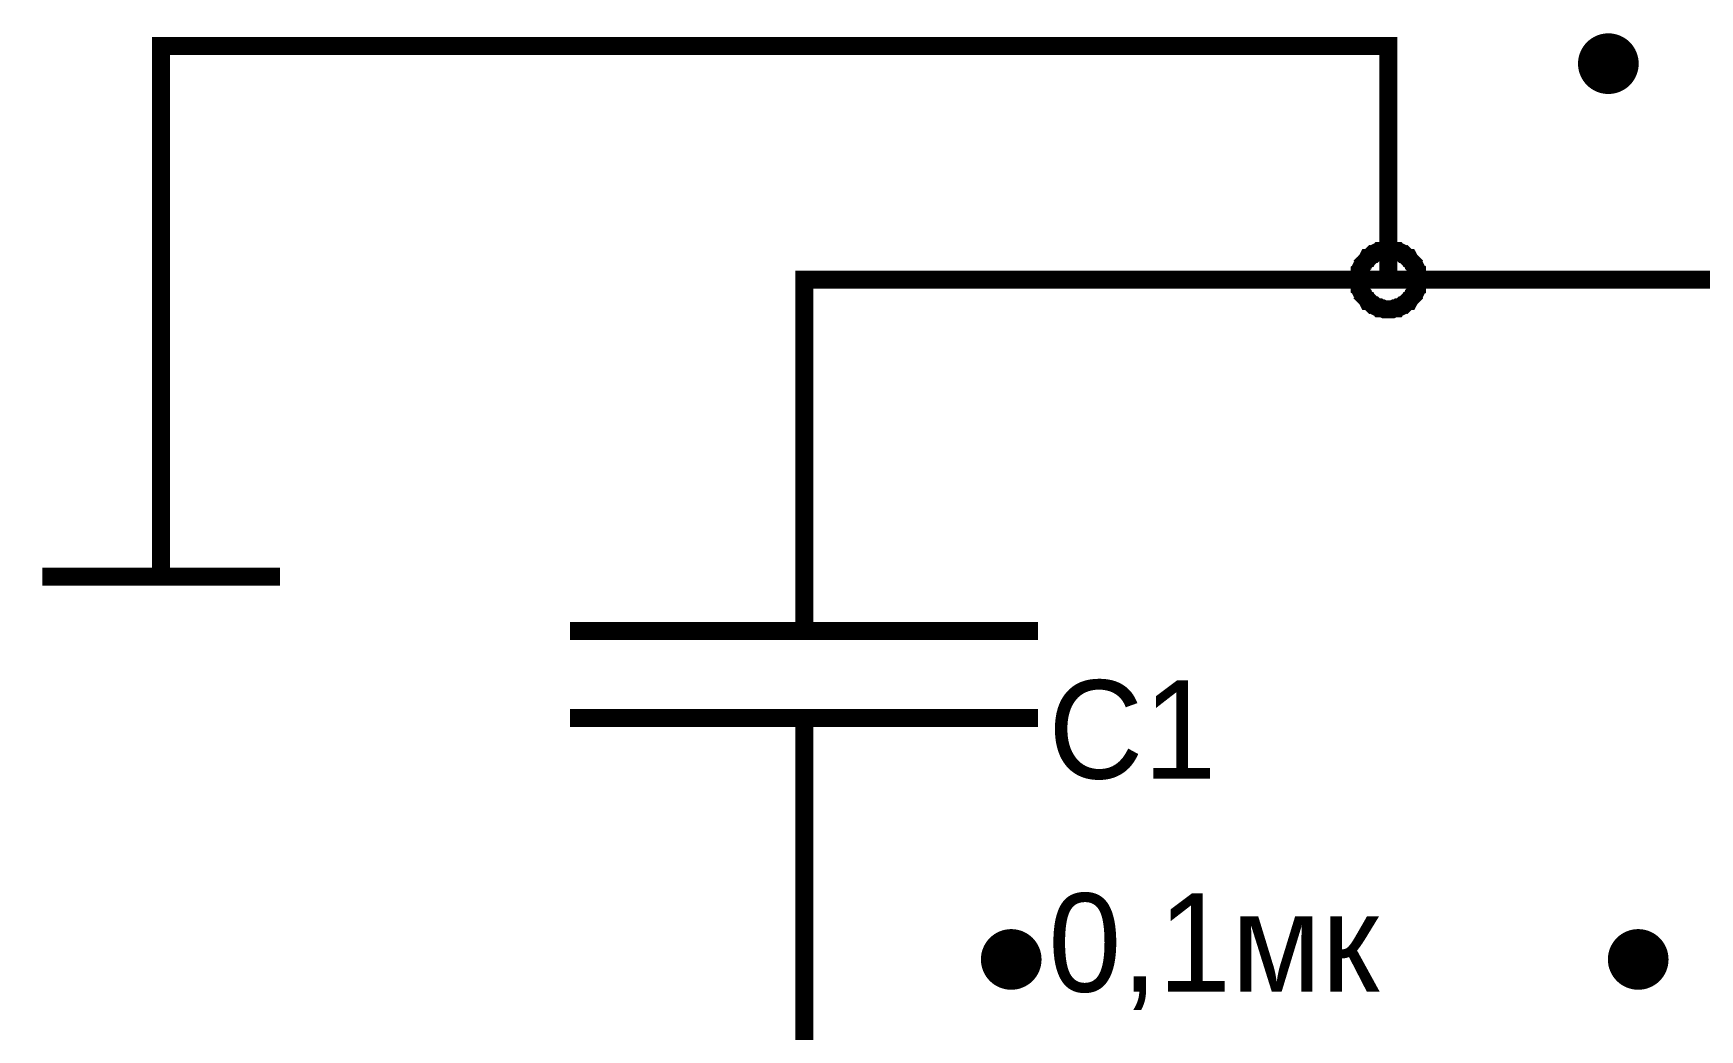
# Model space of a CAD drawing. Extents: x 7 to 406, y 3 to 288.
# Drawn here: x 149.62 to 177.53, y 247.82 to 264.51 of the extents above; entities that cross this region are included whole.
import ezdxf

# ---------------------------------------------------------------- set-up
doc = ezdxf.new("R2010")
doc.units = 0
doc.layers.add('SHEET', color=255, linetype='CONTINUOUS')

msp = doc.modelspace()

# ---------------------------------------------------------------- linework, layer by layer
at = {"layer": 'SHEET', "const_width": 0.3}
for points in [[(151.763, 260.385), (151.763, 264.297), (172.316, 264.297), (172.316, 260.385)], [(171.819, 260.385), (171.819, 260.402), (171.819, 260.436), (171.819, 260.453), (171.836, 260.488), (171.836, 260.505), (171.836, 260.539), (171.853, 260.556), (171.853, 260.574), (171.87, 260.608), (171.887, 260.625), (171.887, 260.642), (171.905, 260.659), (171.922, 260.677), (171.939, 260.694), (171.956, 260.711), (171.973, 260.745), (171.99, 260.745), (172.007, 260.762), (172.025, 260.779), (172.042, 260.797), (172.059, 260.814), (172.076, 260.814), (172.093, 260.831), (172.128, 260.848), (172.145, 260.848), (172.162, 260.865), (172.196, 260.865), (172.213, 260.865), (172.248, 260.882), (172.265, 260.882), (172.299, 260.882), (172.316, 260.882)], [(171.819, 260.385), (171.819, 260.402), (171.819, 260.436), (171.819, 260.453), (171.836, 260.488), (171.836, 260.505), (171.836, 260.539), (171.853, 260.556), (171.853, 260.574), (171.87, 260.608), (171.887, 260.625), (171.887, 260.642), (171.905, 260.659), (171.922, 260.677), (171.939, 260.694), (171.956, 260.711), (171.973, 260.745), (171.99, 260.745), (172.007, 260.762), (172.025, 260.779), (172.042, 260.797), (172.059, 260.814), (172.076, 260.814), (172.093, 260.831), (172.128, 260.848), (172.145, 260.848), (172.162, 260.865), (172.196, 260.865), (172.213, 260.865), (172.248, 260.882), (172.265, 260.882), (172.299, 260.882), (172.316, 260.882)], [(171.819, 260.385), (171.819, 260.402), (171.819, 260.436), (171.819, 260.453), (171.836, 260.488), (171.836, 260.505), (171.836, 260.539), (171.853, 260.556), (171.853, 260.574), (171.87, 260.608), (171.887, 260.625), (171.887, 260.642), (171.905, 260.659), (171.922, 260.677), (171.939, 260.694), (171.956, 260.711), (171.973, 260.745), (171.99, 260.745), (172.007, 260.762), (172.025, 260.779), (172.042, 260.797), (172.059, 260.814), (172.076, 260.814), (172.093, 260.831), (172.128, 260.848), (172.145, 260.848), (172.162, 260.865), (172.196, 260.865), (172.213, 260.865), (172.248, 260.882), (172.265, 260.882), (172.299, 260.882), (172.316, 260.882)], [(171.819, 260.385), (171.819, 260.402), (171.819, 260.436), (171.819, 260.453), (171.836, 260.488), (171.836, 260.505), (171.836, 260.539), (171.853, 260.556), (171.853, 260.574), (171.87, 260.608), (171.887, 260.625), (171.887, 260.642), (171.905, 260.659), (171.922, 260.677), (171.939, 260.694), (171.956, 260.711), (171.973, 260.745), (171.99, 260.745), (172.007, 260.762), (172.025, 260.779), (172.042, 260.797), (172.059, 260.814), (172.076, 260.814), (172.093, 260.831), (172.128, 260.848), (172.145, 260.848), (172.162, 260.865), (172.196, 260.865), (172.213, 260.865), (172.248, 260.882), (172.265, 260.882), (172.299, 260.882), (172.316, 260.882)], [(171.819, 260.385), (171.819, 260.402), (171.819, 260.436), (171.819, 260.453), (171.836, 260.488), (171.836, 260.505), (171.836, 260.539), (171.853, 260.556), (171.853, 260.574), (171.87, 260.608), (171.887, 260.625), (171.887, 260.642), (171.905, 260.659), (171.922, 260.677), (171.939, 260.694), (171.956, 260.711), (171.973, 260.745), (171.99, 260.745), (172.007, 260.762), (172.025, 260.779), (172.042, 260.797), (172.059, 260.814), (172.076, 260.814), (172.093, 260.831), (172.128, 260.848), (172.145, 260.848), (172.162, 260.865), (172.196, 260.865), (172.213, 260.865), (172.248, 260.882), (172.265, 260.882), (172.299, 260.882), (172.316, 260.882)], [(171.819, 260.385), (171.819, 260.402), (171.819, 260.436), (171.819, 260.453), (171.836, 260.488), (171.836, 260.505), (171.836, 260.539), (171.853, 260.556), (171.853, 260.574), (171.87, 260.608), (171.887, 260.625), (171.887, 260.642), (171.905, 260.659), (171.922, 260.677), (171.939, 260.694), (171.956, 260.711), (171.973, 260.745), (171.99, 260.745), (172.007, 260.762), (172.025, 260.779), (172.042, 260.797), (172.059, 260.814), (172.076, 260.814), (172.093, 260.831), (172.128, 260.848), (172.145, 260.848), (172.162, 260.865), (172.196, 260.865), (172.213, 260.865), (172.248, 260.882), (172.265, 260.882), (172.299, 260.882), (172.316, 260.882)], [(171.819, 260.385), (171.819, 260.402), (171.819, 260.436), (171.819, 260.453), (171.836, 260.488), (171.836, 260.505), (171.836, 260.539), (171.853, 260.556), (171.853, 260.574), (171.87, 260.608), (171.887, 260.625), (171.887, 260.642), (171.905, 260.659), (171.922, 260.677), (171.939, 260.694), (171.956, 260.711), (171.973, 260.745), (171.99, 260.745), (172.007, 260.762), (172.025, 260.779), (172.042, 260.797), (172.059, 260.814), (172.076, 260.814), (172.093, 260.831), (172.128, 260.848), (172.145, 260.848), (172.162, 260.865), (172.196, 260.865), (172.213, 260.865), (172.248, 260.882), (172.265, 260.882), (172.299, 260.882), (172.316, 260.882)], [(171.819, 260.385), (171.819, 260.402), (171.819, 260.436), (171.819, 260.453), (171.836, 260.488), (171.836, 260.505), (171.836, 260.539), (171.853, 260.556), (171.853, 260.574), (171.87, 260.608), (171.887, 260.625), (171.887, 260.642), (171.905, 260.659), (171.922, 260.677), (171.939, 260.694), (171.956, 260.711), (171.973, 260.745), (171.99, 260.745), (172.007, 260.762), (172.025, 260.779), (172.042, 260.797), (172.059, 260.814), (172.076, 260.814), (172.093, 260.831), (172.128, 260.848), (172.145, 260.848), (172.162, 260.865), (172.196, 260.865), (172.213, 260.865), (172.248, 260.882), (172.265, 260.882), (172.299, 260.882), (172.316, 260.882)], [(172.316, 260.882), (172.316, 260.882)], [(172.316, 260.882), (172.333, 260.882), (172.368, 260.882), (172.385, 260.882), (172.419, 260.865), (172.436, 260.865), (172.471, 260.865), (172.488, 260.848), (172.505, 260.848), (172.539, 260.831), (172.556, 260.814), (172.574, 260.814), (172.591, 260.797), (172.608, 260.779), (172.625, 260.762), (172.642, 260.745), (172.659, 260.745), (172.677, 260.711), (172.694, 260.694), (172.711, 260.677), (172.728, 260.659), (172.745, 260.642), (172.745, 260.625), (172.762, 260.608), (172.779, 260.574), (172.779, 260.556), (172.797, 260.539), (172.797, 260.505), (172.797, 260.488), (172.814, 260.453), (172.814, 260.436), (172.814, 260.402), (172.814, 260.385)], [(172.316, 260.882), (172.316, 260.882)], [(172.316, 260.882), (172.333, 260.882), (172.368, 260.882), (172.385, 260.882), (172.419, 260.865), (172.436, 260.865), (172.471, 260.865), (172.488, 260.848), (172.505, 260.848), (172.539, 260.831), (172.556, 260.814), (172.574, 260.814), (172.591, 260.797), (172.608, 260.779), (172.625, 260.762), (172.642, 260.745), (172.659, 260.745), (172.677, 260.711), (172.694, 260.694), (172.711, 260.677), (172.728, 260.659), (172.745, 260.642), (172.745, 260.625), (172.762, 260.608), (172.779, 260.574), (172.779, 260.556), (172.797, 260.539), (172.797, 260.505), (172.797, 260.488), (172.814, 260.453), (172.814, 260.436), (172.814, 260.402), (172.814, 260.385)], [(172.316, 260.882), (172.316, 260.882)], [(172.316, 260.882), (172.333, 260.882), (172.368, 260.882), (172.385, 260.882), (172.419, 260.865), (172.436, 260.865), (172.471, 260.865), (172.488, 260.848), (172.505, 260.848), (172.539, 260.831), (172.556, 260.814), (172.574, 260.814), (172.591, 260.797), (172.608, 260.779), (172.625, 260.762), (172.642, 260.745), (172.659, 260.745), (172.677, 260.711), (172.694, 260.694), (172.711, 260.677), (172.728, 260.659), (172.745, 260.642), (172.745, 260.625), (172.762, 260.608), (172.779, 260.574), (172.779, 260.556), (172.797, 260.539), (172.797, 260.505), (172.797, 260.488), (172.814, 260.453), (172.814, 260.436), (172.814, 260.402), (172.814, 260.385)], [(172.316, 260.882), (172.316, 260.882)], [(172.316, 260.882), (172.333, 260.882), (172.368, 260.882), (172.385, 260.882), (172.419, 260.865), (172.436, 260.865), (172.471, 260.865), (172.488, 260.848), (172.505, 260.848), (172.539, 260.831), (172.556, 260.814), (172.574, 260.814), (172.591, 260.797), (172.608, 260.779), (172.625, 260.762), (172.642, 260.745), (172.659, 260.745), (172.677, 260.711), (172.694, 260.694), (172.711, 260.677), (172.728, 260.659), (172.745, 260.642), (172.745, 260.625), (172.762, 260.608), (172.779, 260.574), (172.779, 260.556), (172.797, 260.539), (172.797, 260.505), (172.797, 260.488), (172.814, 260.453), (172.814, 260.436), (172.814, 260.402), (172.814, 260.385)], [(172.316, 260.882), (172.316, 260.882)], [(172.316, 260.882), (172.333, 260.882), (172.368, 260.882), (172.385, 260.882), (172.419, 260.865), (172.436, 260.865), (172.471, 260.865), (172.488, 260.848), (172.505, 260.848), (172.539, 260.831), (172.556, 260.814), (172.574, 260.814), (172.591, 260.797), (172.608, 260.779), (172.625, 260.762), (172.642, 260.745), (172.659, 260.745), (172.677, 260.711), (172.694, 260.694), (172.711, 260.677), (172.728, 260.659), (172.745, 260.642), (172.745, 260.625), (172.762, 260.608), (172.779, 260.574), (172.779, 260.556), (172.797, 260.539), (172.797, 260.505), (172.797, 260.488), (172.814, 260.453), (172.814, 260.436), (172.814, 260.402), (172.814, 260.385)], [(172.316, 260.882), (172.316, 260.882)], [(172.316, 260.882), (172.333, 260.882), (172.368, 260.882), (172.385, 260.882), (172.419, 260.865), (172.436, 260.865), (172.471, 260.865), (172.488, 260.848), (172.505, 260.848), (172.539, 260.831), (172.556, 260.814), (172.574, 260.814), (172.591, 260.797), (172.608, 260.779), (172.625, 260.762), (172.642, 260.745), (172.659, 260.745), (172.677, 260.711), (172.694, 260.694), (172.711, 260.677), (172.728, 260.659), (172.745, 260.642), (172.745, 260.625), (172.762, 260.608), (172.779, 260.574), (172.779, 260.556), (172.797, 260.539), (172.797, 260.505), (172.797, 260.488), (172.814, 260.453), (172.814, 260.436), (172.814, 260.402), (172.814, 260.385)], [(172.316, 260.882), (172.316, 260.882)], [(172.316, 260.882), (172.333, 260.882), (172.368, 260.882), (172.385, 260.882), (172.419, 260.865), (172.436, 260.865), (172.471, 260.865), (172.488, 260.848), (172.505, 260.848), (172.539, 260.831), (172.556, 260.814), (172.574, 260.814), (172.591, 260.797), (172.608, 260.779), (172.625, 260.762), (172.642, 260.745), (172.659, 260.745), (172.677, 260.711), (172.694, 260.694), (172.711, 260.677), (172.728, 260.659), (172.745, 260.642), (172.745, 260.625), (172.762, 260.608), (172.779, 260.574), (172.779, 260.556), (172.797, 260.539), (172.797, 260.505), (172.797, 260.488), (172.814, 260.453), (172.814, 260.436), (172.814, 260.402), (172.814, 260.385)], [(172.316, 260.882), (172.316, 260.882)], [(172.316, 260.882), (172.333, 260.882), (172.368, 260.882), (172.385, 260.882), (172.419, 260.865), (172.436, 260.865), (172.471, 260.865), (172.488, 260.848), (172.505, 260.848), (172.539, 260.831), (172.556, 260.814), (172.574, 260.814), (172.591, 260.797), (172.608, 260.779), (172.625, 260.762), (172.642, 260.745), (172.659, 260.745), (172.677, 260.711), (172.694, 260.694), (172.711, 260.677), (172.728, 260.659), (172.745, 260.642), (172.745, 260.625), (172.762, 260.608), (172.779, 260.574), (172.779, 260.556), (172.797, 260.539), (172.797, 260.505), (172.797, 260.488), (172.814, 260.453), (172.814, 260.436), (172.814, 260.402), (172.814, 260.385)], [(151.763, 260.385), (151.763, 255.409)], [(182.112, 257.451), (182.112, 260.385), (172.316, 260.385), (162.537, 260.385), (162.537, 257.451)], [(172.316, 259.887), (172.299, 259.887), (172.265, 259.887), (172.248, 259.887), (172.213, 259.904), (172.196, 259.904), (172.162, 259.904), (172.145, 259.922), (172.128, 259.922), (172.093, 259.939), (172.076, 259.956), (172.059, 259.956), (172.042, 259.973), (172.025, 259.99), (172.007, 260.007), (171.99, 260.024), (171.973, 260.024), (171.956, 260.059), (171.939, 260.076), (171.922, 260.093), (171.905, 260.11), (171.887, 260.127), (171.887, 260.145), (171.87, 260.162), (171.853, 260.196), (171.853, 260.213), (171.836, 260.23), (171.836, 260.265), (171.836, 260.282), (171.819, 260.316), (171.819, 260.333), (171.819, 260.368), (171.819, 260.385)], [(171.819, 260.385), (171.819, 260.385)], [(172.316, 259.887), (172.299, 259.887), (172.265, 259.887), (172.248, 259.887), (172.213, 259.904), (172.196, 259.904), (172.162, 259.904), (172.145, 259.922), (172.128, 259.922), (172.093, 259.939), (172.076, 259.956), (172.059, 259.956), (172.042, 259.973), (172.025, 259.99), (172.007, 260.007), (171.99, 260.024), (171.973, 260.024), (171.956, 260.059), (171.939, 260.076), (171.922, 260.093), (171.905, 260.11), (171.887, 260.127), (171.887, 260.145), (171.87, 260.162), (171.853, 260.196), (171.853, 260.213), (171.836, 260.23), (171.836, 260.265), (171.836, 260.282), (171.819, 260.316), (171.819, 260.333), (171.819, 260.368), (171.819, 260.385)], [(171.819, 260.385), (171.819, 260.385)], [(172.316, 259.887), (172.299, 259.887), (172.265, 259.887), (172.248, 259.887), (172.213, 259.904), (172.196, 259.904), (172.162, 259.904), (172.145, 259.922), (172.128, 259.922), (172.093, 259.939), (172.076, 259.956), (172.059, 259.956), (172.042, 259.973), (172.025, 259.99), (172.007, 260.007), (171.99, 260.024), (171.973, 260.024), (171.956, 260.059), (171.939, 260.076), (171.922, 260.093), (171.905, 260.11), (171.887, 260.127), (171.887, 260.145), (171.87, 260.162), (171.853, 260.196), (171.853, 260.213), (171.836, 260.23), (171.836, 260.265), (171.836, 260.282), (171.819, 260.316), (171.819, 260.333), (171.819, 260.368), (171.819, 260.385)], [(171.819, 260.385), (171.819, 260.385)], [(172.316, 259.887), (172.299, 259.887), (172.265, 259.887), (172.248, 259.887), (172.213, 259.904), (172.196, 259.904), (172.162, 259.904), (172.145, 259.922), (172.128, 259.922), (172.093, 259.939), (172.076, 259.956), (172.059, 259.956), (172.042, 259.973), (172.025, 259.99), (172.007, 260.007), (171.99, 260.024), (171.973, 260.024), (171.956, 260.059), (171.939, 260.076), (171.922, 260.093), (171.905, 260.11), (171.887, 260.127), (171.887, 260.145), (171.87, 260.162), (171.853, 260.196), (171.853, 260.213), (171.836, 260.23), (171.836, 260.265), (171.836, 260.282), (171.819, 260.316), (171.819, 260.333), (171.819, 260.368), (171.819, 260.385)], [(171.819, 260.385), (171.819, 260.385)], [(172.316, 259.887), (172.299, 259.887), (172.265, 259.887), (172.248, 259.887), (172.213, 259.904), (172.196, 259.904), (172.162, 259.904), (172.145, 259.922), (172.128, 259.922), (172.093, 259.939), (172.076, 259.956), (172.059, 259.956), (172.042, 259.973), (172.025, 259.99), (172.007, 260.007), (171.99, 260.024), (171.973, 260.024), (171.956, 260.059), (171.939, 260.076), (171.922, 260.093), (171.905, 260.11), (171.887, 260.127), (171.887, 260.145), (171.87, 260.162), (171.853, 260.196), (171.853, 260.213), (171.836, 260.23), (171.836, 260.265), (171.836, 260.282), (171.819, 260.316), (171.819, 260.333), (171.819, 260.368), (171.819, 260.385)], [(171.819, 260.385), (171.819, 260.385)], [(172.316, 259.887), (172.299, 259.887), (172.265, 259.887), (172.248, 259.887), (172.213, 259.904), (172.196, 259.904), (172.162, 259.904), (172.145, 259.922), (172.128, 259.922), (172.093, 259.939), (172.076, 259.956), (172.059, 259.956), (172.042, 259.973), (172.025, 259.99), (172.007, 260.007), (171.99, 260.024), (171.973, 260.024), (171.956, 260.059), (171.939, 260.076), (171.922, 260.093), (171.905, 260.11), (171.887, 260.127), (171.887, 260.145), (171.87, 260.162), (171.853, 260.196), (171.853, 260.213), (171.836, 260.23), (171.836, 260.265), (171.836, 260.282), (171.819, 260.316), (171.819, 260.333), (171.819, 260.368), (171.819, 260.385)], [(171.819, 260.385), (171.819, 260.385)], [(172.316, 259.887), (172.299, 259.887), (172.265, 259.887), (172.248, 259.887), (172.213, 259.904), (172.196, 259.904), (172.162, 259.904), (172.145, 259.922), (172.128, 259.922), (172.093, 259.939), (172.076, 259.956), (172.059, 259.956), (172.042, 259.973), (172.025, 259.99), (172.007, 260.007), (171.99, 260.024), (171.973, 260.024), (171.956, 260.059), (171.939, 260.076), (171.922, 260.093), (171.905, 260.11), (171.887, 260.127), (171.887, 260.145), (171.87, 260.162), (171.853, 260.196), (171.853, 260.213), (171.836, 260.23), (171.836, 260.265), (171.836, 260.282), (171.819, 260.316), (171.819, 260.333), (171.819, 260.368), (171.819, 260.385)], [(171.819, 260.385), (171.819, 260.385)], [(172.316, 259.887), (172.299, 259.887), (172.265, 259.887), (172.248, 259.887), (172.213, 259.904), (172.196, 259.904), (172.162, 259.904), (172.145, 259.922), (172.128, 259.922), (172.093, 259.939), (172.076, 259.956), (172.059, 259.956), (172.042, 259.973), (172.025, 259.99), (172.007, 260.007), (171.99, 260.024), (171.973, 260.024), (171.956, 260.059), (171.939, 260.076), (171.922, 260.093), (171.905, 260.11), (171.887, 260.127), (171.887, 260.145), (171.87, 260.162), (171.853, 260.196), (171.853, 260.213), (171.836, 260.23), (171.836, 260.265), (171.836, 260.282), (171.819, 260.316), (171.819, 260.333), (171.819, 260.368), (171.819, 260.385)], [(171.819, 260.385), (171.819, 260.385)], [(172.814, 260.385), (172.814, 260.368), (172.814, 260.333), (172.814, 260.316), (172.797, 260.282), (172.797, 260.265), (172.797, 260.23), (172.779, 260.213), (172.779, 260.196), (172.762, 260.162), (172.745, 260.145), (172.745, 260.127), (172.728, 260.11), (172.711, 260.093), (172.694, 260.076), (172.677, 260.059), (172.659, 260.024), (172.642, 260.024), (172.625, 260.007), (172.608, 259.99), (172.591, 259.973), (172.574, 259.956), (172.556, 259.956), (172.539, 259.939), (172.505, 259.922), (172.488, 259.922), (172.471, 259.904), (172.436, 259.904), (172.419, 259.904), (172.385, 259.887), (172.368, 259.887), (172.333, 259.887), (172.316, 259.887)], [(172.814, 260.385), (172.814, 260.368), (172.814, 260.333), (172.814, 260.316), (172.797, 260.282), (172.797, 260.265), (172.797, 260.23), (172.779, 260.213), (172.779, 260.196), (172.762, 260.162), (172.745, 260.145), (172.745, 260.127), (172.728, 260.11), (172.711, 260.093), (172.694, 260.076), (172.677, 260.059), (172.659, 260.024), (172.642, 260.024), (172.625, 260.007), (172.608, 259.99), (172.591, 259.973), (172.574, 259.956), (172.556, 259.956), (172.539, 259.939), (172.505, 259.922), (172.488, 259.922), (172.471, 259.904), (172.436, 259.904), (172.419, 259.904), (172.385, 259.887), (172.368, 259.887), (172.333, 259.887), (172.316, 259.887)], [(172.814, 260.385), (172.814, 260.368), (172.814, 260.333), (172.814, 260.316), (172.797, 260.282), (172.797, 260.265), (172.797, 260.23), (172.779, 260.213), (172.779, 260.196), (172.762, 260.162), (172.745, 260.145), (172.745, 260.127), (172.728, 260.11), (172.711, 260.093), (172.694, 260.076), (172.677, 260.059), (172.659, 260.024), (172.642, 260.024), (172.625, 260.007), (172.608, 259.99), (172.591, 259.973), (172.574, 259.956), (172.556, 259.956), (172.539, 259.939), (172.505, 259.922), (172.488, 259.922), (172.471, 259.904), (172.436, 259.904), (172.419, 259.904), (172.385, 259.887), (172.368, 259.887), (172.333, 259.887), (172.316, 259.887)], [(172.814, 260.385), (172.814, 260.368), (172.814, 260.333), (172.814, 260.316), (172.797, 260.282), (172.797, 260.265), (172.797, 260.23), (172.779, 260.213), (172.779, 260.196), (172.762, 260.162), (172.745, 260.145), (172.745, 260.127), (172.728, 260.11), (172.711, 260.093), (172.694, 260.076), (172.677, 260.059), (172.659, 260.024), (172.642, 260.024), (172.625, 260.007), (172.608, 259.99), (172.591, 259.973), (172.574, 259.956), (172.556, 259.956), (172.539, 259.939), (172.505, 259.922), (172.488, 259.922), (172.471, 259.904), (172.436, 259.904), (172.419, 259.904), (172.385, 259.887), (172.368, 259.887), (172.333, 259.887), (172.316, 259.887)], [(172.814, 260.385), (172.814, 260.368), (172.814, 260.333), (172.814, 260.316), (172.797, 260.282), (172.797, 260.265), (172.797, 260.23), (172.779, 260.213), (172.779, 260.196), (172.762, 260.162), (172.745, 260.145), (172.745, 260.127), (172.728, 260.11), (172.711, 260.093), (172.694, 260.076), (172.677, 260.059), (172.659, 260.024), (172.642, 260.024), (172.625, 260.007), (172.608, 259.99), (172.591, 259.973), (172.574, 259.956), (172.556, 259.956), (172.539, 259.939), (172.505, 259.922), (172.488, 259.922), (172.471, 259.904), (172.436, 259.904), (172.419, 259.904), (172.385, 259.887), (172.368, 259.887), (172.333, 259.887), (172.316, 259.887)], [(172.814, 260.385), (172.814, 260.368), (172.814, 260.333), (172.814, 260.316), (172.797, 260.282), (172.797, 260.265), (172.797, 260.23), (172.779, 260.213), (172.779, 260.196), (172.762, 260.162), (172.745, 260.145), (172.745, 260.127), (172.728, 260.11), (172.711, 260.093), (172.694, 260.076), (172.677, 260.059), (172.659, 260.024), (172.642, 260.024), (172.625, 260.007), (172.608, 259.99), (172.591, 259.973), (172.574, 259.956), (172.556, 259.956), (172.539, 259.939), (172.505, 259.922), (172.488, 259.922), (172.471, 259.904), (172.436, 259.904), (172.419, 259.904), (172.385, 259.887), (172.368, 259.887), (172.333, 259.887), (172.316, 259.887)], [(172.814, 260.385), (172.814, 260.368), (172.814, 260.333), (172.814, 260.316), (172.797, 260.282), (172.797, 260.265), (172.797, 260.23), (172.779, 260.213), (172.779, 260.196), (172.762, 260.162), (172.745, 260.145), (172.745, 260.127), (172.728, 260.11), (172.711, 260.093), (172.694, 260.076), (172.677, 260.059), (172.659, 260.024), (172.642, 260.024), (172.625, 260.007), (172.608, 259.99), (172.591, 259.973), (172.574, 259.956), (172.556, 259.956), (172.539, 259.939), (172.505, 259.922), (172.488, 259.922), (172.471, 259.904), (172.436, 259.904), (172.419, 259.904), (172.385, 259.887), (172.368, 259.887), (172.333, 259.887), (172.316, 259.887)], [(172.814, 260.385), (172.814, 260.368), (172.814, 260.333), (172.814, 260.316), (172.797, 260.282), (172.797, 260.265), (172.797, 260.23), (172.779, 260.213), (172.779, 260.196), (172.762, 260.162), (172.745, 260.145), (172.745, 260.127), (172.728, 260.11), (172.711, 260.093), (172.694, 260.076), (172.677, 260.059), (172.659, 260.024), (172.642, 260.024), (172.625, 260.007), (172.608, 259.99), (172.591, 259.973), (172.574, 259.956), (172.556, 259.956), (172.539, 259.939), (172.505, 259.922), (172.488, 259.922), (172.471, 259.904), (172.436, 259.904), (172.419, 259.904), (172.385, 259.887), (172.368, 259.887), (172.333, 259.887), (172.316, 259.887)], [(172.814, 260.385), (172.814, 260.385), (172.814, 260.385), (172.814, 260.385), (172.814, 260.385), (172.814, 260.385), (172.814, 260.385), (172.814, 260.385), (172.814, 260.385), (172.814, 260.385), (172.814, 260.385), (172.814, 260.385), (172.814, 260.385), (172.814, 260.385), (172.814, 260.385), (172.814, 260.385), (172.814, 260.385), (172.814, 260.385), (172.814, 260.385), (172.814, 260.385), (172.814, 260.385), (172.814, 260.385), (172.814, 260.385), (172.814, 260.385), (172.814, 260.385), (172.814, 260.385), (172.814, 260.385), (172.814, 260.385), (172.814, 260.385), (172.814, 260.385), (172.814, 260.385), (172.814, 260.385), (172.814, 260.385)], [(172.814, 260.385), (172.814, 260.385)], [(172.814, 260.385), (172.814, 260.385), (172.814, 260.385), (172.814, 260.385), (172.814, 260.385), (172.814, 260.385), (172.814, 260.385), (172.814, 260.385), (172.814, 260.385), (172.814, 260.385), (172.814, 260.385), (172.814, 260.385), (172.814, 260.385), (172.814, 260.385), (172.814, 260.385), (172.814, 260.385), (172.814, 260.385), (172.814, 260.385), (172.814, 260.385), (172.814, 260.385), (172.814, 260.385), (172.814, 260.385), (172.814, 260.385), (172.814, 260.385), (172.814, 260.385), (172.814, 260.385), (172.814, 260.385), (172.814, 260.385), (172.814, 260.385), (172.814, 260.385), (172.814, 260.385), (172.814, 260.385), (172.814, 260.385)], [(172.814, 260.385), (172.814, 260.385)], [(172.814, 260.385), (172.814, 260.385), (172.814, 260.385), (172.814, 260.385), (172.814, 260.385), (172.814, 260.385), (172.814, 260.385), (172.814, 260.385), (172.814, 260.385), (172.814, 260.385), (172.814, 260.385), (172.814, 260.385), (172.814, 260.385), (172.814, 260.385), (172.814, 260.385), (172.814, 260.385), (172.814, 260.385), (172.814, 260.385), (172.814, 260.385), (172.814, 260.385), (172.814, 260.385), (172.814, 260.385), (172.814, 260.385), (172.814, 260.385), (172.814, 260.385), (172.814, 260.385), (172.814, 260.385), (172.814, 260.385), (172.814, 260.385), (172.814, 260.385), (172.814, 260.385), (172.814, 260.385), (172.814, 260.385)], [(172.814, 260.385), (172.814, 260.385)], [(172.814, 260.385), (172.814, 260.385), (172.814, 260.385), (172.814, 260.385), (172.814, 260.385), (172.814, 260.385), (172.814, 260.385), (172.814, 260.385), (172.814, 260.385), (172.814, 260.385), (172.814, 260.385), (172.814, 260.385), (172.814, 260.385), (172.814, 260.385), (172.814, 260.385), (172.814, 260.385), (172.814, 260.385), (172.814, 260.385), (172.814, 260.385), (172.814, 260.385), (172.814, 260.385), (172.814, 260.385), (172.814, 260.385), (172.814, 260.385), (172.814, 260.385), (172.814, 260.385), (172.814, 260.385), (172.814, 260.385), (172.814, 260.385), (172.814, 260.385), (172.814, 260.385), (172.814, 260.385), (172.814, 260.385)], [(172.814, 260.385), (172.814, 260.385)], [(172.814, 260.385), (172.814, 260.385), (172.814, 260.385), (172.814, 260.385), (172.814, 260.385), (172.814, 260.385), (172.814, 260.385), (172.814, 260.385), (172.814, 260.385), (172.814, 260.385), (172.814, 260.385), (172.814, 260.385), (172.814, 260.385), (172.814, 260.385), (172.814, 260.385), (172.814, 260.385), (172.814, 260.385), (172.814, 260.385), (172.814, 260.385), (172.814, 260.385), (172.814, 260.385), (172.814, 260.385), (172.814, 260.385), (172.814, 260.385), (172.814, 260.385), (172.814, 260.385), (172.814, 260.385), (172.814, 260.385), (172.814, 260.385), (172.814, 260.385), (172.814, 260.385), (172.814, 260.385), (172.814, 260.385)], [(172.814, 260.385), (172.814, 260.385)], [(172.814, 260.385), (172.814, 260.385), (172.814, 260.385), (172.814, 260.385), (172.814, 260.385), (172.814, 260.385), (172.814, 260.385), (172.814, 260.385), (172.814, 260.385), (172.814, 260.385), (172.814, 260.385), (172.814, 260.385), (172.814, 260.385), (172.814, 260.385), (172.814, 260.385), (172.814, 260.385), (172.814, 260.385), (172.814, 260.385), (172.814, 260.385), (172.814, 260.385), (172.814, 260.385), (172.814, 260.385), (172.814, 260.385), (172.814, 260.385), (172.814, 260.385), (172.814, 260.385), (172.814, 260.385), (172.814, 260.385), (172.814, 260.385), (172.814, 260.385), (172.814, 260.385), (172.814, 260.385), (172.814, 260.385)], [(172.814, 260.385), (172.814, 260.385)], [(172.814, 260.385), (172.814, 260.385), (172.814, 260.385), (172.814, 260.385), (172.814, 260.385), (172.814, 260.385), (172.814, 260.385), (172.814, 260.385), (172.814, 260.385), (172.814, 260.385), (172.814, 260.385), (172.814, 260.385), (172.814, 260.385), (172.814, 260.385), (172.814, 260.385), (172.814, 260.385), (172.814, 260.385), (172.814, 260.385), (172.814, 260.385), (172.814, 260.385), (172.814, 260.385), (172.814, 260.385), (172.814, 260.385), (172.814, 260.385), (172.814, 260.385), (172.814, 260.385), (172.814, 260.385), (172.814, 260.385), (172.814, 260.385), (172.814, 260.385), (172.814, 260.385), (172.814, 260.385), (172.814, 260.385)], [(172.814, 260.385), (172.814, 260.385)], [(172.814, 260.385), (172.814, 260.385), (172.814, 260.385), (172.814, 260.385), (172.814, 260.385), (172.814, 260.385), (172.814, 260.385), (172.814, 260.385), (172.814, 260.385), (172.814, 260.385), (172.814, 260.385), (172.814, 260.385), (172.814, 260.385), (172.814, 260.385), (172.814, 260.385), (172.814, 260.385), (172.814, 260.385), (172.814, 260.385), (172.814, 260.385), (172.814, 260.385), (172.814, 260.385), (172.814, 260.385), (172.814, 260.385), (172.814, 260.385), (172.814, 260.385), (172.814, 260.385), (172.814, 260.385), (172.814, 260.385), (172.814, 260.385), (172.814, 260.385), (172.814, 260.385), (172.814, 260.385), (172.814, 260.385)], [(172.814, 260.385), (172.814, 260.385)], [(162.537, 254.499), (162.537, 257.451)], [(149.773, 255.409), (153.753, 255.409)], [(158.609, 254.499), (162.537, 254.499)], [(162.537, 254.499), (166.449, 254.499)], [(158.609, 253.041), (162.537, 253.041)], [(162.537, 253.041), (166.449, 253.041)], [(162.537, 253.041), (162.537, 250.107)], [(162.537, 250.107), (162.537, 245.697)]]:
    msp.add_lwpolyline(points, dxfattribs=at)
at = {"layer": 'SHEET', "const_width": 0.508}
for points in [[(175.746, 264, 1), (176.254, 264, 1)], [(165.746, 249, 1), (166.254, 249, 1)], [(176.246, 249, 1), (176.754, 249, 1)]]:
    msp.add_lwpolyline(points, format="xyb", close=True, dxfattribs=at)

# ---------------------------------------------------------------- texts
at = {"layer": 'SHEET'}
for s, p in [('C1', (166.62, 252.028)), ('0,1мк', (166.62, 248.459))]:
    msp.add_text(s, height=1.6472, dxfattribs=at).set_placement(p)

doc.saveas('drawing.dxf')
